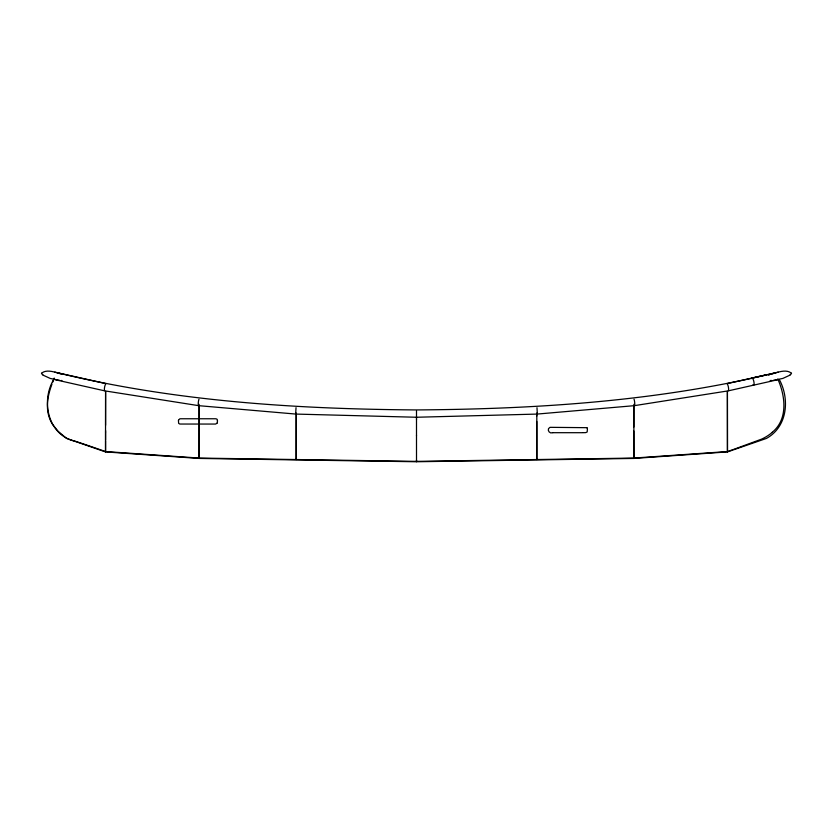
<?xml version="1.0" encoding="UTF-8"?>
<svg xmlns="http://www.w3.org/2000/svg" width="833" height="833" viewBox="0 0 833 833"><rect width="100%" height="100%" fill="white"/><g stroke="black" fill="none" stroke-linecap="round" stroke-linejoin="round"><path stroke-width="1.25" d="M105.583 449.476L105.583 451.142M105.583 440.126L105.583 435.243A98.481 0.854 -89.9 0 1 105.583 432.056M105.583 432.025L105.583 430.494M105.583 425.288L105.593 391.729L105.499 451.913L199.118 458.431L416.51 461.753L633.882 458.431L727.501 451.913L766.475 438.418C787.341 426.788 789.84 399.788 779.646 380.119M296.236 413.803L296.194 459.087M416.51 461.753L416.5 435.472M416.51 461.315L416.51 460.16M633.798 427.09L633.809 405.525M732.249 449.882L727.417 451.559L633.861 458.067L416.51 461.378L199.139 458.067L199.191 405.525M41.65 373.153C47.075 368.655 56.269 372.695 62.475 374.423M178.501 420.196L179.793 418.832A13.599 13.141 69.9 0 1 180.646 418.76L215.143 418.76A10.579 10.36 68.5 0 1 216.028 418.822L217.059 419.197L217.392 420.446M537.295 413.106L536.983 407.701M217.33 422.925L215.737 424.018A12.079 11.777 55.8 0 1 215.174 424.059L180.386 424.039A8.819 8.455 59 0 1 179.532 423.945L178.637 423.32L178.47 420.988A12.943 12.797 40.4 0 1 178.46 420.259M296.027 407.66L295.715 413.168M51.948 384.252C47.804 395.081 45.398 407.431 49.668 418.614A32.789 32.789 0 0 0 52.594 424.476L58.112 431.265L66.525 438.418L105.499 451.913M54.197 378.067L52.698 382.212M53.354 380.119C40.723 401.923 48.46 435.503 75.116 441.188C85.31 444.51 95.441 448.05 105.583 451.559L199.139 458.067M772.285 432.254C788.31 419.082 785.332 395.914 777.793 379.005M789.861 375.194L782.812 378.432L773.232 380.389M768.661 375.267L769.307 374.954M770.525 374.423C776.731 372.695 785.925 368.655 791.35 373.153M733.457 449.466L761.549 439.147A44.805 44.805 0 0 0 772.337 432.317M58.06 372.924C175.263 401.423 296.246 409.045 416.5 409.93C537.858 409.065 659.965 401.235 778.168 372.143M726.751 383.701L774.94 372.924M752.001 378.026L764.756 375.162M778.168 379.629L728.24 390.864M634.413 405.65L728.032 390.896M537.108 414.074L634.173 405.681M771.66 380.494L770.171 380.525M416.594 417.25L536.9 414.084M583.131 432.691L585.183 432.639A15.338 14.494 -33.3 0 0 585.786 432.598L587.171 432.004L587.39 429.276A10.006 9.767 6.6 0 0 587.348 428.724L587.036 427.766M582.517 432.702L552.904 432.691M552.789 432.691C549.041 434.337 546.427 428.828 549.915 427.402A14.203 13.765 -48.4 0 1 550.655 427.339L586.921 427.683M61.902 380.514L61.34 380.494M296.1 414.084L416.406 417.25M198.827 405.681L295.892 414.074M59.768 380.389L50.292 378.463L43.139 375.194M104.968 390.896L198.587 405.65M54.832 372.143L106.249 383.701M54.832 379.629L104.76 390.864M727.417 451.476L727.417 436.065A94.91 0.812 89.9 0 0 727.417 431.983L727.407 391.729L727.501 451.913M633.861 458.004L633.798 430.953M536.806 459.108L536.764 421.456M536.764 413.803L536.764 416.052M416.5 418.832L416.5 435.721M217.413 421.061L217.413 421.779A7.913 7.559 69.6 0 1 217.257 422.914M105.583 440.907L105.583 449.154M633.882 404.338L633.882 458.431M536.816 412.97L536.816 459.556M416.5 410.836L416.5 419.332M296.184 412.97L296.184 459.556M199.118 404.338L199.118 458.431M727.542 384.398A3.665 0.916 79.2 0 1 728.594 389.948M751.658 378.588A3.665 0.989 77.3 0 1 753.063 379.14A3.665 0.989 77.3 0 1 754.094 383.742A3.665 0.989 77.3 0 1 753.022 384.763M634.028 399.205A3.665 0.75 83.1 0 1 634.694 404.765M198.306 404.765A3.665 0.75 -83.1 0 1 198.972 399.205M104.406 389.948A3.665 0.916 -79.2 0 1 105.458 384.398M43.191 375.11A4.29 4.29 0 0 1 41.463 373.246M791.537 373.246A4.29 4.29 0 0 1 789.809 375.11M217.455 420.446A10.371 10.069 68 0 1 217.465 421.061"/></g></svg>
